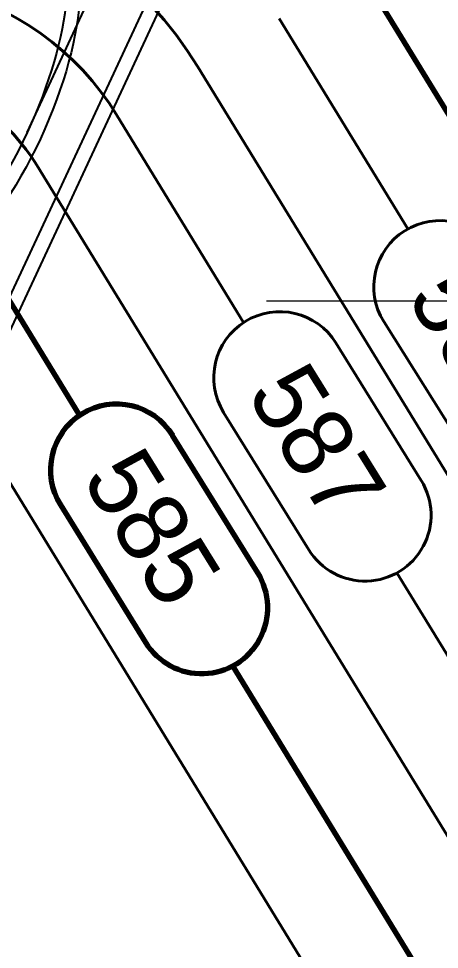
# Model space of a CAD drawing. Header units: inches. Extents: x -5337 to 1057, y 15227 to 19227.
# Drawn here: x -3113.77 to -3100.4, y 16408.1 to 16437.71 of the extents above; entities that cross this region are included whole.
import ezdxf
from ezdxf.enums import TextEntityAlignment as Align

# ---------------------------------------------------------------- set-up
doc = ezdxf.new("R2010")
doc.units = ezdxf.units.IN
doc.header["$LTSCALE"] = 150
doc.header["$MEASUREMENT"] = 0
doc.linetypes.add('HIDDEN', pattern=[0.375, 0.25, -0.125])
for name, color, linetype in [('COMT-MIN', 84, 'Continuous'), ('CONT-MJR', 84, 'Continuous'), ('grid', 7, 'HIDDEN'), ('STORM', 7, 'Continuous'), ('STORM INLET', 7, 'Continuous')]:
    doc.layers.add(name, color=color, linetype=linetype)
doc.styles.add('Style-ENGINEERING', font='ENGINEERING.shx')

msp = doc.modelspace()

# ---------------------------------------------------------------- linework, layer by layer
at = {"layer": 'COMT-MIN', "color": 5, "linetype": 'Continuous', "lineweight": 40}
for p, q in [((-3105.493, 16437.714), (-3101.402, 16431.023)), ((-3108.074, 16436.184), (-3092.731, 16411.089)), ((-3110.634, 16434.62), (-3106.617, 16428.049)), ((-3113.193, 16433.055), (-3098.595, 16409.178)), ((-3117.792, 16429.074), (-3108.675, 16414.163)), ((-3099.428, 16423.715), (-3102.16, 16428.073)), ((-3102.16, 16428.073), (-3102.16, 16428.073)), ((-3100.975, 16423.025), (-3103.684, 16427.397)), ((-3107.254, 16425.185), (-3107.254, 16425.185)), ((-3107.254, 16425.185), (-3104.545, 16420.813)), ((-3100.975, 16423.025), (-3100.975, 16423.025)), ((-3104.545, 16420.813), (-3104.545, 16420.813)), ((-3101.744, 16420.08), (-3081.584, 16387.107)), ((-3108.675, 16414.163), (-3100.777, 16401.245))]:
    msp.add_line(p, q, dxfattribs=at)
at = {"layer": 'COMT-MIN', "color": 5, "linetype": 'Continuous', "lineweight": 40, "extrusion": (0, 0, -1)}
for radius in [12, 9, 6]:
    msp.add_arc((3118.312, 16429.925), radius, 58.6349, 148.5581, dxfattribs=at)
at = {"layer": 'COMT-MIN', "color": 5, "linetype": 'Continuous', "lineweight": 40}
for centre, start, end in [((-3100.38, 16429.188), 32.0771, 212.0771), ((-3105.468, 16426.291), 31.7787, 211.7787), ((-3102.76, 16421.919), 211.7787, 31.7787)]:
    msp.add_arc(centre, 2.1, start, end, dxfattribs=at)
at = {"layer": 'CONT-MJR', "color": 5, "linetype": 'Continuous', "lineweight": 70}
for p, q in [((-3102.955, 16439.314), (-3088.013, 16414.875)), ((-3115.753, 16431.49), (-3111.838, 16425.086)), ((-3106.165, 16420.082), (-3108.874, 16424.454)), ((-3112.444, 16422.242), (-3112.444, 16422.242)), ((-3112.444, 16422.242), (-3109.735, 16417.87)), ((-3106.165, 16420.082), (-3106.165, 16420.082)), ((-3109.735, 16417.87), (-3109.736, 16417.87)), ((-3106.967, 16417.12), (-3088.601, 16387.081))]:
    msp.add_line(p, q, dxfattribs=at)
for centre, start, end in [((-3110.659, 16423.348), 31.7787, 211.7787), ((-3107.951, 16418.976), 211.7787, 31.7787)]:
    msp.add_arc(centre, 2.1, start, end, dxfattribs=at)
at = {"layer": 'grid', "color": 252, "linetype": 'HIDDEN', "lineweight": 0, "ltscale": 0.6}
msp.add_line((-5232.144, 16428.734), (952.356, 16428.734), dxfattribs=at)
at = {"layer": 'STORM', "color": 5}
msp.add_line((-3113.503, 16434.088), (-3104.256, 16453.972), dxfattribs=at)
at = {"layer": 'STORM INLET', "color": 5}
for p, q in [((-3114.837, 16426.076), (-3108.73, 16439.209)), ((-3115.064, 16426.696), (-3109.348, 16438.983))]:
    msp.add_line(p, q, dxfattribs=at)
for major_axis, ratio in [((2.807, 6.036), 0.408128), ((2.611, 5.614), 0.36366)]:
    msp.add_ellipse((-3115.543, 16435.037), major_axis=major_axis, ratio=ratio, dxfattribs=at)

# ---------------------------------------------------------------- texts
at = {"layer": 'COMT-MIN', "color": 5, "linetype": 'Continuous', "lineweight": 40, "style": 'Style-ENGINEERING'}
for s, rotation, p in [('589', 302.0771, (-3099.552, 16430.038)), ('587', 301.7787, (-3104.639, 16426.964))]:
    msp.add_text(s, height=2.25, rotation=rotation, dxfattribs=at).set_placement(p, align=Align.TOP_LEFT)
at = {"layer": 'CONT-MJR', "color": 5, "linetype": 'Continuous', "lineweight": 70, "style": 'Style-ENGINEERING'}
msp.add_text('585', height=2.25, rotation=301.7787, dxfattribs=at).set_placement((-3109.877, 16424.262), align=Align.TOP_LEFT)

doc.saveas('drawing.dxf')
